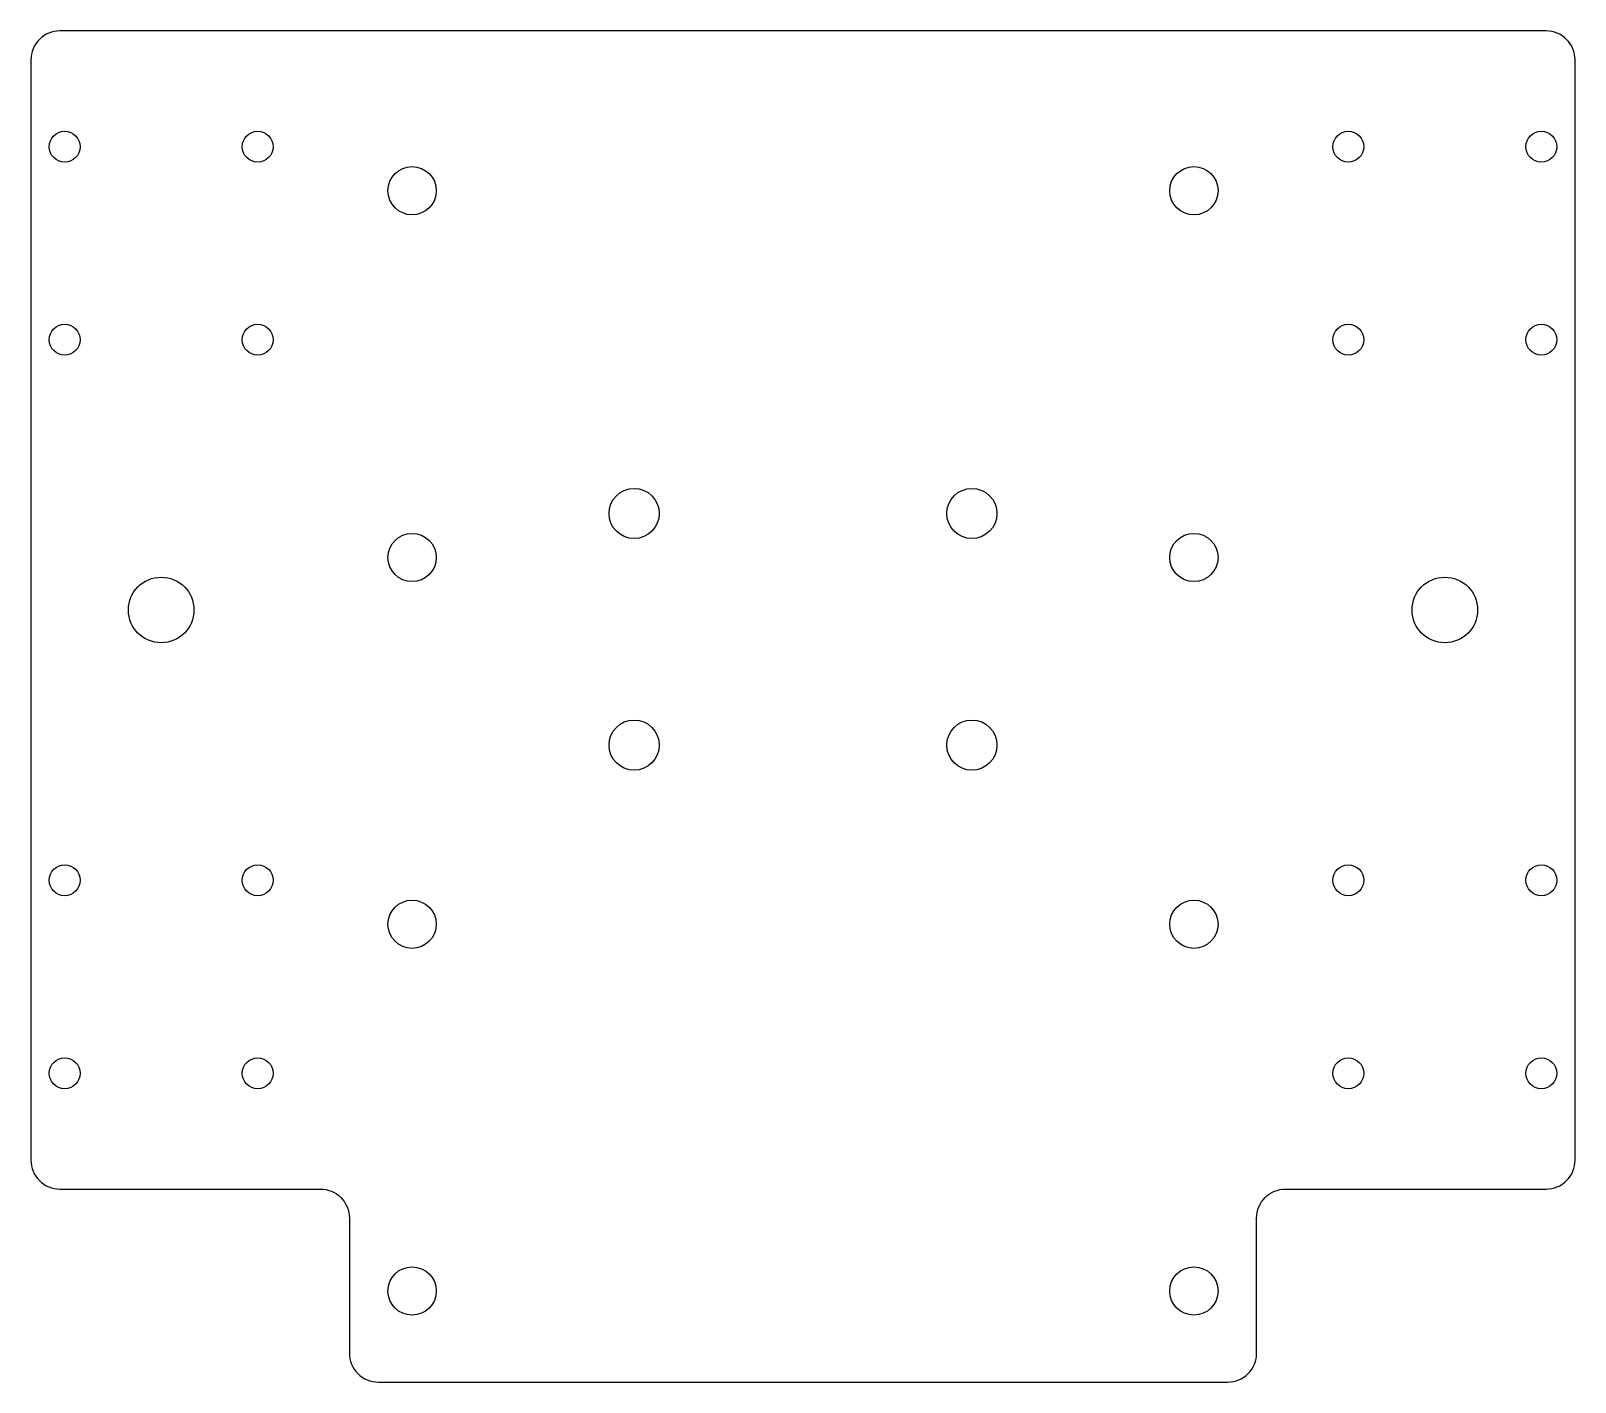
# Model space of a CAD drawing. Header units: millimetres. Extents: x -80 to 80, y 0 to 140.
import ezdxf

# ---------------------------------------------------------------- set-up
doc = ezdxf.new("R2010")
doc.units = ezdxf.units.MM

msp = doc.modelspace()

# ---------------------------------------------------------------- linework, layer by layer
msp.add_lwpolyline([(-44, 0), (44, 0, 0.414214), (47, 3), (47, 17, -0.414214), (50, 20), (77, 20, 0.414214), (80, 23), (80, 137, 0.414214), (77, 140), (-77, 140, 0.414214), (-80, 137), (-80, 23, 0.414214), (-77, 20), (-50, 20, -0.414214), (-47, 17), (-47, 3, 0.414214)], format="xyb", close=True)
for centre, radius in [((-76.5, 128), 1.6), ((-56.5, 128), 1.6), ((56.5, 128), 1.6), ((76.5, 128), 1.6), ((-40.5, 123.44), 2.5), ((40.5, 123.44), 2.5), ((-76.5, 108), 1.6), ((-56.5, 108), 1.6), ((56.5, 108), 1.6), ((76.5, 108), 1.6), ((-17.5, 90), 2.6), ((17.5, 90), 2.6), ((-40.5, 85.44), 2.5), ((40.5, 85.44), 2.5), ((-66.5, 80), 3.4), ((66.5, 80), 3.4), ((-17.5, 66), 2.6), ((17.5, 66), 2.6), ((-76.5, 52), 1.6), ((-56.5, 52), 1.6), ((56.5, 52), 1.6), ((76.5, 52), 1.6), ((-40.5, 47.44), 2.5), ((40.5, 47.44), 2.5), ((-76.5, 32), 1.6), ((-56.5, 32), 1.6), ((56.5, 32), 1.6), ((76.5, 32), 1.6), ((-40.5, 9.44), 2.5), ((40.5, 9.44), 2.5)]:
    msp.add_circle(centre, radius)

doc.saveas('drawing.dxf')
